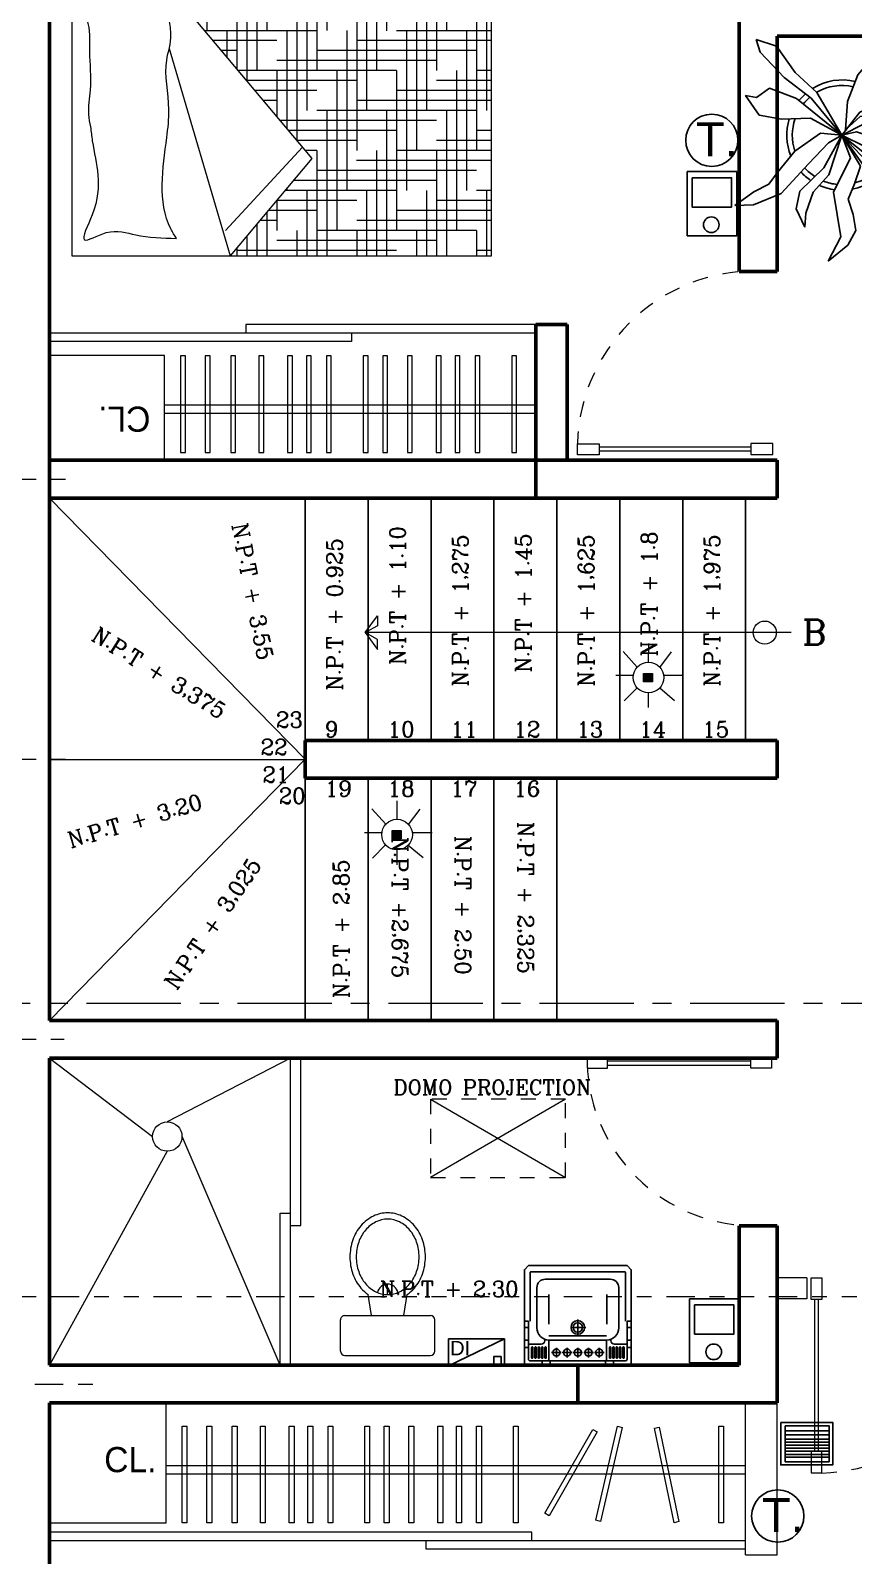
# Model space of a CAD drawing. Extents: x -111 to 1137, y -130 to 54.
# Drawn here: x 659.34 to 664.88, y -18.8 to -8.53 of the extents above; entities that cross this region are included whole.
import ezdxf

# ---------------------------------------------------------------- set-up
doc = ezdxf.new("R2010")
doc.units = 0
for name, pattern in [('CENTER2', [1.125, 0.75, -0.125, 0.125, -0.125]), ('CENTRO', [50.8, 31.75, -6.35, 6.35, -6.35]), ('DASHED2', [0.375, 0.25, -0.125]), ('DIVIDE2', [15.875, 6.35, -3.175, 0, -3.175, 0, -3.175])]:
    doc.linetypes.add(name, pattern=pattern)
doc.layers.get('0').update_dxf_attribs({"lineweight": 0})
for name, color, linetype in [('CENEFA PISO', 1, 'Continuous'), ('DIM', 6, 'Continuous'), ('Escaleras', 17, 'Continuous'), ('MG', 13, 'Continuous'), ('SANITARIOS', 2, 'Continuous'), ('simmbologia domotica', 160, 'Continuous'), ('TEXTO', 164, 'Continuous'), ('verde', 92, 'Continuous')]:
    doc.layers.add(name, color=color, linetype=linetype)
for name, color, linetype, lineweight in [('EJES', 51, 'DIVIDE2', 0), ('instalacion DOMOTICA', 5, 'Continuous', 20), ('MBA', 130, 'Continuous', 9), ('Mobiliario', 1, 'Continuous', 13), ('Muro div', 150, 'Continuous', 18), ('muros', 5, 'Continuous', 60), ('MUROS BAJOS', 42, 'Continuous', 18), ('PUERTAS', 1, 'Continuous', 9), ('VENTANAS', 4, 'Continuous', 9)]:
    doc.layers.add(name, color=color, linetype=linetype, lineweight=lineweight)
doc.styles.add('COMPLEX', font='complex.shx', dxfattribs={"height": 0.25})
doc.styles.add('MANOTEX3', font='MANOTEX3.shx')

# ---------------------------------------------------------------- blocks, each defined once
blk = doc.blocks.new('TAPETE')
at = {"lineweight": 0}
h = blk.add_hatch(dxfattribs=at)
h.set_pattern_fill('LINE', color=87, scale=0.004, angle=120, style=0)
h.set_pattern_definition([(120, (498.307658, 1862.890377), (-0.01099852263, -0.00635), [])])
edge = h.paths.add_edge_path()
edge.add_ellipse((1084.0751, 1386.5796), major_axis=(-0.3396, 0), ratio=0.420515, start_angle=259.58896, end_angle=288.6696, ccw=False)
edge.add_line((1084.1365, 1386.7201), (1084.1611, 1386.7679))
edge.add_spline(control_points=[(1084.1611, 1386.7679), (1084.0919, 1386.775), (1084.0186, 1386.7735), (1083.9464, 1386.7625), (1083.9416, 1386.7617), (1083.9368, 1386.7608)], knot_values=[4.471411, 4.471411, 4.471411, 4.471411, 5.06188, 5.06188, 5.104607, 5.104607, 5.104607, 5.104607], degree=3, periodic=0)
edge.add_line((1083.9368, 1386.7608), (1083.9664, 1386.7149))
h = blk.add_hatch(dxfattribs=at)
h.set_pattern_fill('LINE', color=87, scale=0.004, style=0)
h.set_pattern_definition([(360, (498.307658, 1862.890377), (3e-18, 0.0127), [])])
edge = h.paths.add_edge_path()
edge.add_spline(control_points=[(1084.3421, 1386.4357), (1084.3847, 1386.4545), (1084.4198, 1386.4784), (1084.4615, 1386.5392), (1084.4697, 1386.5758), (1084.452, 1386.6415), (1084.4299, 1386.6678), (1084.4024, 1386.6887)], knot_values=[2.383683, 2.383683, 2.383683, 2.383683, 2.860374, 2.860374, 3.254576, 3.254576, 3.647727, 3.647727, 3.647727, 3.647727], degree=3, periodic=0)
edge.add_line((1084.4024, 1386.6887), (1084.3392, 1386.6694))
edge.add_ellipse((1084.0751, 1386.5796), major_axis=(-0.3396, 0), ratio=0.420515, start_angle=126.48714, end_angle=218.9659, ccw=False)
edge.add_line((1084.2771, 1386.4648), (1084.3421, 1386.4357))
edge = h.paths.add_edge_path()
edge.add_spline(control_points=[(1083.7587, 1386.6964), (1083.7529, 1386.6925), (1083.7475, 1386.6885), (1083.7098, 1386.658), (1083.6855, 1386.6214), (1083.6855, 1386.5796), (1083.6855, 1386.5499), (1083.6982, 1386.5218), (1083.7213, 1386.4943), (1083.7263, 1386.4891), (1083.7315, 1386.4842)], knot_values=[5.727214, 5.727214, 5.727214, 5.727214, 5.804382, 5.804382, 6.283185, 6.283185, 6.283185, 6.623609, 6.623609, 6.707356, 6.707356, 6.707356, 6.707356], degree=3, periodic=0)
edge.add_line((1083.7315, 1386.4842), (1083.79, 1386.502))
edge.add_ellipse((1084.0751, 1386.5796), major_axis=(-0.3396, 0), ratio=0.420515, start_angle=320.03481, end_angle=392.89738, ccw=False)
edge.add_line((1083.8148, 1386.6713), (1083.7587, 1386.6964))
h = blk.add_hatch(dxfattribs=at)
h.set_pattern_fill('LINE', color=87, scale=0.004, angle=135, style=0)
h.set_pattern_definition([(135, (498.307658, 1862.890377), (-0.00898025612, -0.00898025612), [])])
edge = h.paths.add_edge_path()
edge.add_ellipse((1084.0751, 1386.5796), major_axis=(-0.3396, 0), ratio=0.420515, start_angle=288.6696, end_angle=320.03481, ccw=False)
edge.add_line((1083.9664, 1386.7149), (1083.9368, 1386.7608))
edge.add_spline(control_points=[(1083.9368, 1386.7608), (1083.8668, 1386.7488), (1083.8048, 1386.7279), (1083.7587, 1386.6964)], knot_values=[5.104607, 5.104607, 5.104607, 5.104607, 5.727214, 5.727214, 5.727214, 5.727214], degree=3, periodic=0)
edge.add_line((1083.7587, 1386.6964), (1083.8148, 1386.6713))
at = {"lineweight": 25}
h = blk.add_hatch(dxfattribs=at)
h.set_pattern_fill('AR-SAND', color=55, scale=0.001, angle=-180, style=0)
h.set_pattern_definition([(217.5, (1560.375554, 1972.543502), (0.0016000313, -0.0489413237), [0, -0.038608, 0, -0.04318, 0, -0.041275]), (187.5, (1560.375554, 1972.5435), (-0.0449523283, -0.07168251), [0, -0.020828, 0, -0.034798, 0, -0.013335]), (147.5, (1560.406796, 1972.5435), (-0.079099237, -0.0001437185), [0, -0.0127, 0, -0.04572, 0, -0.05969]), (137.5, (1560.406796, 1972.5435), (-0.076355645, -0.0222929323), [0, -0.00635, 0, -0.029972, 0, -0.03429])])
edge = h.paths.add_edge_path()
edge.add_ellipse((1084.0751, 1386.5796), major_axis=(-0.3396, 0), ratio=0.420515, start_angle=22.68935, end_angle=337.31065)
edge.add_line((1083.7618, 1386.6347), (1083.7618, 1386.5245))
at = {"lineweight": 0}
h = blk.add_hatch(dxfattribs=at)
h.set_pattern_fill('LINE', color=87, scale=0.004, angle=45, style=0)
h.set_pattern_definition([(45, (498.307658, 1862.890377), (-0.00898025612, 0.00898025612), [])])
edge = h.paths.add_edge_path()
edge.add_ellipse((1084.0751, 1386.5796), major_axis=(-0.3396, 0), ratio=0.420515, start_angle=218.9659, end_angle=259.58896, ccw=False)
edge.add_line((1084.3392, 1386.6694), (1084.4024, 1386.6887))
edge.add_spline(control_points=[(1084.4024, 1386.6887), (1084.4023, 1386.6887), (1084.4023, 1386.6888), (1084.3746, 1386.7097), (1084.3405, 1386.7261), (1084.2595, 1386.7531), (1084.2113, 1386.7627), (1084.1611, 1386.7679)], knot_values=[3.647727, 3.647727, 3.647727, 3.647727, 3.648778, 3.648778, 4.04298, 4.04298, 4.471411, 4.471411, 4.471411, 4.471411], degree=3, periodic=0)
edge.add_line((1084.1611, 1386.7679), (1084.1365, 1386.7201))
h = blk.add_hatch(dxfattribs=at)
h.set_pattern_fill('LINE', color=87, scale=0.004, angle=225, style=0)
h.set_pattern_definition([(225, (498.307658, 1862.890377), (0.00898025612, -0.00898025612), [])])
edge = h.paths.add_edge_path()
edge.add_spline(control_points=[(1083.7315, 1386.4842), (1083.7476, 1386.4692), (1083.7667, 1386.4565), (1083.8376, 1386.4197), (1083.9005, 1386.4023), (1083.9686, 1386.3935)], knot_values=[0.424171, 0.424171, 0.424171, 0.424171, 0.680848, 0.680848, 1.271069, 1.271069, 1.271069, 1.271069], degree=3, periodic=0)
edge.add_line((1083.9686, 1386.3935), (1083.993, 1386.441))
edge.add_ellipse((1084.0751, 1386.5796), major_axis=(-0.3396, 0), ratio=0.420515, start_angle=32.89738, end_angle=76.00771, ccw=False)
edge.add_line((1083.79, 1386.502), (1083.7315, 1386.4842))
h = blk.add_hatch(dxfattribs=at)
h.set_pattern_fill('LINE', color=87, scale=0.004, angle=255, style=0)
h.set_pattern_definition([(255, (498.307658, 1862.890377), (0.012267258, -0.00328700187), [])])
edge = h.paths.add_edge_path()
edge.add_spline(control_points=[(1083.9686, 1386.3935), (1083.9968, 1386.3899), (1084.0259, 1386.3877), (1084.0954, 1386.3861), (1084.1357, 1386.388), (1084.1745, 1386.3927)], knot_values=[1.271069, 1.271069, 1.271069, 1.271069, 1.515804, 1.515804, 1.849812, 1.849812, 1.849812, 1.849812], degree=3, periodic=0)
edge.add_line((1084.1745, 1386.3927), (1084.1441, 1386.4398))
edge.add_ellipse((1084.0751, 1386.5796), major_axis=(-0.3396, 0), ratio=0.420515, start_angle=76.00771, end_angle=101.70887, ccw=False)
edge.add_line((1083.993, 1386.441), (1083.9686, 1386.3935))
h = blk.add_hatch(dxfattribs=at)
h.set_pattern_fill('LINE', color=87, scale=0.004, angle=-45, style=0)
h.set_pattern_definition([(315, (498.307658, 1862.890377), (0.00898025612, 0.00898025612), [])])
edge = h.paths.add_edge_path()
edge.add_spline(control_points=[(1084.1745, 1386.3927), (1084.2326, 1386.3997), (1084.2874, 1386.4129), (1084.3362, 1386.4332), (1084.3392, 1386.4344), (1084.3421, 1386.4357)], knot_values=[1.849812, 1.849812, 1.849812, 1.849812, 2.35076, 2.35076, 2.383683, 2.383683, 2.383683, 2.383683], degree=3, periodic=0)
edge.add_line((1084.3421, 1386.4357), (1084.2771, 1386.4648))
edge.add_ellipse((1084.0751, 1386.5796), major_axis=(-0.3396, 0), ratio=0.420515, start_angle=101.70887, end_angle=126.48714, ccw=False)
edge.add_line((1084.1441, 1386.4398), (1084.1745, 1386.3927))
at = {"color": 87, "lineweight": 0}
blk.add_ellipse((1084.0751, 1386.5796), major_axis=(-0.3396, 0), ratio=0.420515, dxfattribs=at)
blk = doc.blocks.new('gtgtg')
at = {"lineweight": 0}
h = blk.add_hatch(dxfattribs=at)
h.set_pattern_fill('HOUND', color=87, scale=0.03, angle=180, style=0)
h.set_pattern_definition([(180, (1106.92644, 1212.1738), (-0.1905, -0.047625), [0.762, -0.381]), (270, (1106.92644, 1212.1738), (0.047625, 0.1905), [0.762, -0.381])])
edge = h.paths.add_edge_path()
edge.add_line((-18.4114, -193.6701), (-18.8009, -194.1348))
edge.add_line((-18.8009, -194.1348), (-17.5553, -194.1348))
edge.add_line((-17.5553, -194.1348), (-17.5553, -192.7848))
edge.add_line((-17.5553, -192.7848), (-19.1553, -192.7848))
edge.add_line((-19.1553, -192.7848), (-19.0612, -192.8967))
edge.add_spline(control_points=[(-19.0612, -192.8967), (-19.0597, -192.8967), (-19.041, -192.8969), (-19.0448, -192.8979), (-19.0588, -192.8997)], knot_values=[2.01787, 2.01787, 2.01787, 2.01787, 2.02236, 2.071425, 2.071425, 2.071425, 2.071425], degree=3, periodic=0)
edge.add_line((-19.0588, -192.8997), (-18.4114, -193.6701))
h = blk.add_hatch(dxfattribs=at)
h.set_pattern_fill('HOUND', color=87, scale=0.03, angle=180, style=0)
h.set_pattern_definition([(180, (1106.92644, 1210.298445), (-0.1905, -0.047625), [0.762, -0.381]), (270, (1106.92644, 1210.298445), (0.047625, 0.1905), [0.762, -0.381])])
edge = h.paths.add_edge_path()
edge.add_line((-18.4114, -195.5455), (-18.8009, -196.0101))
edge.add_line((-18.8009, -196.0101), (-17.5553, -196.0101))
edge.add_line((-17.5553, -196.0101), (-17.5553, -194.6601))
edge.add_line((-17.5553, -194.6601), (-19.1553, -194.6601))
edge.add_line((-19.1553, -194.6601), (-19.0612, -194.7721))
edge.add_spline(control_points=[(-19.0612, -194.7721), (-19.0597, -194.7721), (-19.041, -194.7723), (-19.0448, -194.7733), (-19.0588, -194.7751)], knot_values=[2.01787, 2.01787, 2.01787, 2.01787, 2.02236, 2.071425, 2.071425, 2.071425, 2.071425], degree=3, periodic=0)
edge.add_line((-19.0588, -194.7751), (-18.4114, -195.5455))
at = {"lineweight": 5}
for p, q in [((-19.5553, -192.7848), (-19.5553, -194.1348)), ((-17.5553, -192.7848), (-19.5553, -192.7848)), ((-19.1553, -192.7848), (-18.4114, -193.6701)), ((-19.1553, -192.7848), (-19.1333, -192.9091)), ((-17.5553, -194.1348), (-17.5553, -192.7848)), ((-19.0913, -193.1463), (-18.8009, -194.1348)), ((-18.4563, -193.6167), (-18.8223, -194.0141)), ((-18.4114, -193.6701), (-18.8009, -194.1348)), ((-19.5553, -194.1348), (-17.5553, -194.1348)), ((-19.5553, -194.2101), (-19.1553, -194.2101)), ((-19.5553, -194.2101), (-19.5553, -194.6101)), ((-19.1553, -194.6101), (-19.1553, -194.2101)), ((-19.5553, -194.6101), (-19.1553, -194.6101)), ((-19.5553, -194.6601), (-19.5553, -196.0101)), ((-17.5553, -194.6601), (-19.5553, -194.6601)), ((-19.1553, -194.6601), (-18.4114, -195.5455)), ((-19.1553, -194.6601), (-19.1333, -194.7844)), ((-17.5553, -196.0101), (-17.5553, -194.6601)), ((-19.0913, -195.0216), (-18.8009, -196.0101)), ((-18.4563, -195.492), (-18.8223, -195.8895)), ((-18.4114, -195.5455), (-18.8009, -196.0101)), ((-19.5553, -196.0101), (-17.5553, -196.0101))]:
    blk.add_line(p, q, dxfattribs=at)
for radius in [0.0984, 0.0234]:
    blk.add_circle((-19.362, -194.3989), radius, dxfattribs=at)
for points in [[(-19.0567, -194.052), (-19.2512, -194.0349), (-19.3915, -194.0242), (-19.4955, -194.0581), (-19.4589, -193.9394), (-19.4581, -193.5859), (-19.4672, -193.5197), (-19.4762, -193.461), (-19.4683, -193.3441), (-19.4713, -193.1602), (-19.4789, -193.0265), (-19.4955, -192.8967), (-19.4029, -192.9262), (-19.2675, -192.9475), (-19.2052, -192.9232), (-19.0567, -192.8967), (-19.0612, -192.8967), (-19.0835, -193.0751), (-19.1033, -193.2013), (-19.0933, -193.4373), (-19.1028, -193.5707), (-19.0832, -194.0064), (-19.0567, -194.052)], [(-19.0567, -195.9274), (-19.2512, -195.9102), (-19.3915, -195.8996), (-19.4955, -195.9335), (-19.4589, -195.8148), (-19.4581, -195.4613), (-19.4672, -195.3951), (-19.4762, -195.3364), (-19.4683, -195.2195), (-19.4713, -195.0356), (-19.4789, -194.9019), (-19.4955, -194.7721), (-19.4029, -194.8016), (-19.2675, -194.8228), (-19.2052, -194.7985), (-19.0567, -194.7721), (-19.0612, -194.7721), (-19.0835, -194.9505), (-19.1033, -195.0766), (-19.0933, -195.3126), (-19.1028, -195.4461), (-19.0832, -195.8817), (-19.0567, -195.9274)]]:
    blk.add_spline(points, degree=3, dxfattribs=at)
at = {"rotation": 180}
blk.add_blockref('TAPETE', (1065.6297, 1192.2017), dxfattribs=at)
blk = doc.blocks.new('PÚERTT')
at = {"layer": 'PUERTAS', "ltscale": 0.5}
for p, q in [((563.0556, 32.1406, -160.1331), (563.0556, 32.8647, -160.1331)), ((563.0763, 32.8647, -160.1331), (563.0763, 32.1406, -160.1331))]:
    blk.add_line(p, q, dxfattribs=at)
at = {"layer": 'PUERTAS', "color": 41, "ltscale": 0.5, "elevation": -160.1331}
for points in [[(563.0387, 32.9681), (563.0904, 32.9681), (563.0904, 32.8647), (563.0387, 32.8647)], [(563.0401, 32.0371), (563.0918, 32.0371), (563.0918, 32.1406), (563.0401, 32.1406)]]:
    blk.add_lwpolyline(points, close=True, dxfattribs=at)
at = {"layer": 'PUERTAS', "color": 132, "linetype": 'DASHED2', "ltscale": 0.3}
blk.add_arc((563.0687, 32.1229), 0.8455, 355.54005, 88.41933, dxfattribs=at)
blk = doc.blocks.new('planta$0$ARBOLS')
for p, q in [((0.0177, 0.5089), (-0.0232, 0.4464)), ((0.0177, 0.4151), (0.0177, 0.5089)), ((-0.0232, 0.4464), (-0.0495, 0.3306)), ((0.0089, 0.3493), (0.0177, 0.4151)), ((-0.3766, 0.3337), (-0.3708, 0.2336)), ((-0.3269, 0.2367), (-0.3766, 0.3337)), ((-0.2131, 0.3306), (-0.1693, 0.2962)), ((-0.1342, 0.3181), (-0.2131, 0.3306)), ((-0.0845, 0.2649), (-0.1342, 0.3181)), ((-0.0495, 0.3306), (-0.0174, 0.1741)), ((0.0265, 0.2962), (0.0089, 0.3493)), ((-0.1693, 0.2962), (-0.1196, 0.2242)), ((-0.0641, 0.1334), (-0.0845, 0.2649)), ((0.0556, 0.1898), (0.0265, 0.2962)), ((-0.3708, 0.2336), (-0.3416, 0.1741)), ((-0.1663, 0.1584), (-0.3269, 0.2367)), ((-0.1196, 0.2242), (-0.0992, 0.1334)), ((0.0556, 0.0646), (0.0556, 0.1898)), ((0.1905, 0.1587), (0.254, 0.2222)), ((0.254, 0.2222), (0.3492, 0.2222)), ((0.3492, 0.2222), (0.3175, 0.1905)), ((0.3175, 0.1905), (0.3175, 0.127)), ((-0.3416, 0.1741), (-0.2832, 0.1459)), ((-0.2832, 0.1459), (-0.2218, 0.1272)), ((-0.2218, 0.1272), (-0.1868, 0.0708)), ((-0.0933, 0.0239), (-0.1663, 0.1584)), ((-0.0992, 0.1334), (0, 0)), ((0, 0), (-0.0641, 0.1334)), ((-0.0174, 0.1741), (0.006, 0.0615)), ((0.127, 0.0635), (0.1905, 0.1587)), ((0.3175, 0.127), (0.2222, 0.0635)), ((-0.1868, 0.0708), (-0.1429, 0.0114)), ((0, 0), (0.0556, 0.0646)), ((0.2222, 0.0635), (0, 0)), ((0, 0), (0.127, 0.0635)), ((0.006, 0.0615), (0, 0)), ((0.3185, 0.0552), (0.4558, 0.074)), ((0.4558, 0.074), (0.5054, 0.0583)), ((-0.3912, -0.0011), (-0.3036, 0.0083)), ((-0.3036, 0.0083), (-0.1838, -0.0011)), ((0, 0), (-0.2222, -0.0635)), ((-0.1838, -0.0011), (0, 0)), ((0, 0), (-0.1809, -0.0261)), ((-0.1429, 0.0114), (0, 0)), ((0, 0), (-0.0933, 0.0239)), ((-0.0904, -0.048), (0, 0)), ((0, 0), (-0.0232, -0.0543)), ((-0.0144, -0.0981), (0, 0)), ((0, 0), (0.19, 0.0145)), ((0.1958, -0.0167), (0, 0)), ((0, 0), (0.0323, -0.1107)), ((0.19, 0.0145), (0.3185, 0.0552)), ((0.3097, 0.0083), (0.1958, -0.0167)), ((0.4382, 0.0083), (0.3097, 0.0083)), ((0.5054, 0.0583), (0.4382, 0.0083)), ((-0.3211, -0.0386), (-0.3912, -0.0011)), ((-0.1809, -0.0261), (-0.3211, -0.0386)), ((-0.1984, -0.1451), (-0.0904, -0.048)), ((-0.0232, -0.0543), (-0.0699, -0.0888)), ((0.0089, -0.0231), (0.0952, -0.0952)), ((0.0177, -0.1013), (0.0089, -0.0231)), ((-0.3175, -0.0952), (-0.3492, -0.127)), ((-0.2222, -0.0635), (-0.3175, -0.0952)), ((-0.0699, -0.0888), (-0.1751, -0.1513)), ((-0.0466, -0.1388), (-0.0144, -0.0981)), ((-0.029, -0.1701), (0.0177, -0.1013)), ((0.0323, -0.1107), (0.0177, -0.1826)), ((0.0952, -0.0952), (0.1587, -0.1905)), ((-0.3492, -0.127), (-0.4127, -0.1905)), ((-0.2481, -0.1857), (-0.1984, -0.1451)), ((-0.1751, -0.1513), (-0.2014, -0.2108)), ((-0.1605, -0.1983), (-0.0787, -0.1764)), ((-0.0875, -0.2108), (-0.029, -0.1701)), ((-0.0787, -0.1764), (-0.0466, -0.1388)), ((0.0635, -0.1905), (0.0317, -0.127)), ((-0.4127, -0.1905), (-0.4438, -0.2703)), ((-0.4175, -0.2609), (-0.3562, -0.2295)), ((-0.3562, -0.2295), (-0.2481, -0.1857)), ((-0.2014, -0.2108), (-0.1605, -0.1983)), ((-0.1751, -0.2671), (-0.0875, -0.2108)), ((0.0177, -0.1826), (-0.0641, -0.2671)), ((0.0952, -0.2857), (0.0635, -0.1905)), ((0.1587, -0.1905), (0.1905, -0.3175)), ((-0.4438, -0.2703), (-0.4175, -0.2609)), ((-0.216, -0.3391), (-0.1751, -0.2671)), ((-0.0641, -0.2671), (-0.1605, -0.3391)), ((0.127, -0.381), (0.0952, -0.2857)), ((-0.2189, -0.4329), (-0.216, -0.3391)), ((-0.1605, -0.3391), (-0.2014, -0.3891)), ((0.1905, -0.3175), (0.1905, -0.4445)), ((-0.2014, -0.3891), (-0.2189, -0.4329)), ((0.1905, -0.4445), (0.127, -0.381))]:
    blk.add_line(p, q)
blk = doc.blocks.new('plant')
at = {"layer": 'MG', "linetype": 'Continuous'}
for radius, start, end in [(0.35, 119.32588, 165.61355), (0.35, 74.32882, 97.13444), (0.315, 79.84367, 96.97103), (0.315, 120.10103, 163.84443), (0.315, 53.33491, 62.20704), (0.35, 46.99278, 57.75952), (0.315, 23.43295, 31.32717), (0.35, 24.15509, 30.12411), (0.35, 174.79435, 184.64488), (0.315, 173.49741, 184.64488), (0.315, 356.69675, 4.64488), (0.35, 356.40634, 4.64488), (0.315, 328.47487, 348.73433), (0.35, 324.22369, 348.28097), (0.35, 206.2229, 245.69862), (0.315, 204.0427, 242.28983), (0.315, 291.41914, 308.20716), (0.315, 265.05863, 280.10658), (0.35, 265.58343, 278.83255), (0.35, 289.34488, 306.02084)]:
    blk.add_arc((592.304, -85.82), radius, start, end, dxfattribs=at)
at = {"layer": 'verde', "xscale": 1.600000000000018, "yscale": 1.600000000000018, "zscale": 1.600000000000018, "rotation": 168.6994883520946}
blk.add_blockref('planta$0$ARBOLS', (592.304, -85.82), dxfattribs=at)
blk = doc.blocks.new('Ñ')
at = {"layer": 'MBA', "color": 4}
for p, q in [((-0.1981, 0.2239), (-0.0481, 0.2239)), ((-0.2181, 0.2039), (-0.2181, -0.2061)), ((-0.0281, 0.2039), (-0.0281, -0.2061)), ((-0.0281, 0.0766), (0.0719, 0.0913)), ((0.0719, -0.0011), (0.1219, -0.0011)), ((-0.0281, -0.0789), (0.0719, -0.0935)), ((-0.1981, -0.2261), (-0.0481, -0.2261))]:
    blk.add_line(p, q, dxfattribs=at)
for centre, radius, start, end in [((-0.1981, 0.2039), 0.02, 90.00033, 180.00033), ((-0.0481, 0.2039), 0.02, 0.00033, 90.00033), ((0.2407, -0.034), 0.211, 109.54724, 130.60163), ((0.2519, -0.0655), 0.2444, 90.00033, 109.54724), ((0.2519, -0.0666), 0.2154, 90.00033, 109.04388), ((0.2519, -0.0655), 0.2444, 70.45343, 90.00033), ((0.2519, -0.0666), 0.2154, 70.95679, 90.00033), ((0.2631, -0.034), 0.211, 49.39904, 70.45343), ((0.2235, -0.014), 0.1846, 130.60163, 145.23667), ((0.2239, -0.0142), 0.155, 129.8059, 153.57037), ((0.2409, -0.0345), 0.1816, 109.04388, 129.8059), ((0.263, -0.0345), 0.1816, 50.19476, 70.95679), ((0.28, -0.0142), 0.155, 26.4303, 50.19476), ((0.2803, -0.014), 0.1846, 25.79245, 49.39904), ((0.1977, -0.0011), 0.1258, 153.57037, 180.00033), ((0.0719, -0.0011), 0.05, 281.46671, 78.53385), ((0.3062, -0.0011), 0.1258, 0.00033, 26.4303), ((0.3069, -0.0011), 0.155, 0.00033, 25.79245), ((0.1977, -0.0011), 0.1258, 180.00033, 206.4303), ((0.2239, 0.0119), 0.155, 206.4303, 230.19476), ((0.28, 0.0119), 0.155, 309.8059, 333.57037), ((0.2803, 0.0117), 0.1846, 310.60163, 334.20822), ((0.3062, -0.0011), 0.1258, 333.57037, 0.00033), ((0.3069, -0.0011), 0.155, 334.20822, 0.00033), ((0.2235, 0.0117), 0.1846, 214.764, 229.39904), ((0.2407, 0.0318), 0.211, 229.39904, 250.45343), ((0.2409, 0.0323), 0.1816, 230.19476, 250.95679), ((0.2519, 0.0643), 0.2154, 250.95679, 270.00033), ((0.2519, 0.0643), 0.2154, 270.00033, 289.04388), ((0.263, 0.0323), 0.1816, 289.04388, 309.8059), ((0.2631, 0.0318), 0.211, 289.54724, 310.60163), ((-0.1981, -0.2061), 0.02, 180.00033, 270.00033), ((-0.0481, -0.2061), 0.02, 270.00033, 0.00033), ((0.2519, 0.0633), 0.2444, 250.45343, 270.00033), ((0.2519, 0.0633), 0.2444, 270.00033, 289.54724)]:
    blk.add_arc(centre, radius, start, end, dxfattribs=at)
blk = doc.blocks.new('puerb')
at = {"layer": 'PUERTAS', "ltscale": 0.5}
for p, q in [((562.656, 27.7508), (562.656, 27.1071)), ((562.6744, 27.1071), (562.6744, 27.7508))]:
    blk.add_line(p, q, dxfattribs=at)
at = {"layer": 'PUERTAS', "color": 41, "ltscale": 0.5}
for points in [[(562.6882, 27.8427), (562.6422, 27.8427), (562.6422, 27.7508), (562.6882, 27.7508)], [(562.6882, 27.0152), (562.6422, 27.0152), (562.6422, 27.1071), (562.6882, 27.1071)]]:
    blk.add_lwpolyline(points, close=True, dxfattribs=at)
at = {"layer": 'PUERTAS', "color": 132, "linetype": 'DASHED2', "ltscale": 0.3}
blk.add_arc((562.6868, 27.0914, 142.3502), 0.7516, 91.58067, 184.45995, dxfattribs=at)
blk = doc.blocks.new('lava')
at = {"layer": 'DIM', "color": 5}
for p, q in [((563.3366, 28.5246), (563.3366, 28.5446)), ((563.3691, 28.4246), (563.3691, 28.5246)), ((563.3741, 28.5246), (563.3741, 28.5446)), ((563.6391, 28.5246), (563.6391, 28.5446)), ((563.6441, 28.4246), (563.6441, 28.5246)), ((563.6766, 28.5246), (563.6766, 28.5446)), ((563.6441, 28.4046), (563.3691, 28.4046)), ((563.5066, 28.4021), (563.5066, 28.3271)), ((563.3682, 28.3487), (563.3682, 28.2068)), ((563.6449, 28.3487), (563.6449, 28.2068))]:
    blk.add_line(p, q, dxfattribs=at)
for points in [[(563.2918, 28.5086, 0.414597), (563.2888, 28.5116, 0.41383), (563.2858, 28.5086), (563.2858, 28.4606, 0.390655), (563.2886, 28.4576, 0.438172), (563.2918, 28.4606)], [(563.3078, 28.5086, 0.414597), (563.3048, 28.5116, 0.41383), (563.3018, 28.5086), (563.3018, 28.4606, 0.390655), (563.3046, 28.4576, 0.438172), (563.3078, 28.4606)], [(563.3238, 28.5086, 0.414597), (563.3208, 28.5116, 0.41383), (563.3178, 28.5086), (563.3178, 28.4606, 0.390655), (563.3206, 28.4576, 0.438172), (563.3238, 28.4606)], [(563.3398, 28.5086, 0.414597), (563.3368, 28.5116, 0.41383), (563.3338, 28.5086), (563.3338, 28.4606, 0.390655), (563.3366, 28.4576, 0.438172), (563.3398, 28.4606)], [(563.3558, 28.5086, 0.414597), (563.3528, 28.5116, 0.41383), (563.3498, 28.5086), (563.3498, 28.4606, 0.390655), (563.3526, 28.4576, 0.438172), (563.3558, 28.4606)], [(563.6573, 28.5086, -0.414597), (563.6603, 28.5116, -0.41383), (563.6633, 28.5086), (563.6633, 28.4606, -0.390655), (563.6606, 28.4576, -0.438172), (563.6573, 28.4606)], [(563.6733, 28.5086, -0.414597), (563.6763, 28.5116, -0.41383), (563.6793, 28.5086), (563.6793, 28.4606, -0.390655), (563.6766, 28.4576, -0.438172), (563.6733, 28.4606)], [(563.6893, 28.5086, -0.414597), (563.6923, 28.5116, -0.41383), (563.6953, 28.5086), (563.6953, 28.4606, -0.390655), (563.6926, 28.4576, -0.438172), (563.6893, 28.4606)], [(563.7053, 28.5086, -0.414597), (563.7083, 28.5116, -0.41383), (563.7113, 28.5086), (563.7113, 28.4606, -0.390655), (563.7086, 28.4576, -0.438172), (563.7053, 28.4606)], [(563.7213, 28.5086, -0.414597), (563.7243, 28.5116, -0.41383), (563.7273, 28.5086), (563.7273, 28.4606, -0.390655), (563.7246, 28.4576, -0.438172), (563.7213, 28.4606)], [(563.3116, 28.1746, 0.414214), (563.3516, 28.1346), (563.6616, 28.1346, 0.414214), (563.7016, 28.1746), (563.7016, 28.3671, 0.414214), (563.6441, 28.4246), (563.3691, 28.4246, 0.414214), (563.3116, 28.3671)]]:
    blk.add_lwpolyline(points, format="xyb", close=True, dxfattribs=at)
for points in [[(563.2758, 28.4446), (563.3316, 28.4446, -0.414214), (563.3491, 28.4271), (563.3491, 28.421)], [(563.6641, 28.421), (563.6641, 28.4271, -0.414214), (563.6816, 28.4446), (563.7376, 28.4446)]]:
    blk.add_lwpolyline(points, format="xyb", dxfattribs=at)
for points in [[(563.2716, 28.3346), (563.2516, 28.3346)], [(563.7336, 28.3346), (563.7336, 28.1012), (563.732, 28.0996), (563.2812, 28.0996), (563.2796, 28.1012), (563.2796, 28.3346)], [(563.7616, 28.3346), (563.7416, 28.3346)]]:
    blk.add_lwpolyline(points, dxfattribs=at)
for centre, radius in [((563.4046, 28.4846), 0.017), ((563.4556, 28.4846), 0.017), ((563.5066, 28.4846), 0.017), ((563.5576, 28.4846), 0.017), ((563.6086, 28.4846), 0.017), ((563.5066, 28.3646), 0.0325), ((563.5066, 28.3646), 0.0225)]:
    blk.add_circle(centre, radius, dxfattribs=at)
at = {"layer": 'SANITARIOS', "color": 5}
for p, q in [((563.2516, 28.4596), (563.2716, 28.4596)), ((563.7616, 28.4596), (563.7416, 28.4596)), ((563.2516, 28.4246), (563.2716, 28.4246)), ((563.2516, 28.3646), (563.2716, 28.3646)), ((563.7616, 28.4246), (563.7416, 28.4246)), ((563.7616, 28.3646), (563.7416, 28.3646))]:
    blk.add_line(p, q, dxfattribs=at)
at = {"layer": 'SANITARIOS', "color": 5, "linetype": 'CENTER2', "ltscale": 0.04}
for p, q in [((563.3816, 28.4846), (563.4276, 28.4846)), ((563.4046, 28.5076), (563.4046, 28.4616)), ((563.4326, 28.4846), (563.4786, 28.4846)), ((563.4556, 28.5076), (563.4556, 28.4616)), ((563.4836, 28.4846), (563.5296, 28.4846)), ((563.5066, 28.5076), (563.5066, 28.4616)), ((563.5346, 28.4846), (563.5806, 28.4846)), ((563.5576, 28.5076), (563.5576, 28.4616)), ((563.5856, 28.4846), (563.6316, 28.4846)), ((563.6086, 28.5076), (563.6086, 28.4616)), ((563.4691, 28.3646), (563.5441, 28.3646))]:
    blk.add_line(p, q, dxfattribs=at)
at = {"layer": 'SANITARIOS', "color": 5}
blk.add_lwpolyline([(563.2616, 28.5446, 0.414214), (563.2516, 28.5346), (563.2516, 28.0896), (563.2716, 28.0696), (563.7416, 28.0696), (563.7616, 28.0896), (563.7616, 28.5346, 0.414214), (563.7516, 28.5446)], format="xyb", close=True, dxfattribs=at)
blk.add_lwpolyline([(563.2716, 28.3346), (563.2716, 28.4246), (563.2716, 28.5166, -0.414214), (563.2796, 28.5246), (563.7336, 28.5246, -0.414214), (563.7416, 28.5166), (563.7416, 28.4246), (563.7416, 28.3346)], format="xyb", dxfattribs=at)
blk = doc.blocks.new('xasw')
at = {"layer": 'simmbologia domotica', "ltscale": 0.25}
blk.add_circle((540.5037, 6.3434), 0.1246, dxfattribs=at)
at = {"layer": 'simmbologia domotica', "ltscale": 0.25, "insert": (540.4275, 6.4288), "char_height": 0.161387, "width": 0.109927, "attachment_point": 1}
blk.add_mtext('{\\f@Arial Unicode MS|b0|i0|c0|p34;T.}', dxfattribs=at)
blk = doc.blocks.new('hert')
at = {"layer": 'simmbologia domotica', "ltscale": 0.25}
for points in [[(540.34, 9.6052), (540.5755, 9.6052), (540.5755, 9.2995), (540.34, 9.2995)], [(540.3633, 9.5756), (540.5512, 9.5756), (540.5512, 9.4361), (540.3633, 9.4361)]]:
    blk.add_lwpolyline(points, close=True, dxfattribs=at)
blk.add_circle((540.4546, 9.3518), 0.0373, dxfattribs=at)
blk = doc.blocks.new('xaasw')
at = {"layer": 'simmbologia domotica', "ltscale": 0.25}
blk.add_line((540.6645, 6.0912), (540.3981, 5.962), dxfattribs=at)
for points in [[(540.3981, 6.0912), (540.6645, 6.0912), (540.6645, 5.962), (540.3981, 5.962)], [(540.6482, 5.9687), (540.6138, 5.9687), (540.6138, 6.0069), (540.6482, 6.0069)]]:
    blk.add_lwpolyline(points, close=True, dxfattribs=at)
at = {"layer": 'simmbologia domotica', "ltscale": 0.25, "insert": (540.4057, 6.0812), "char_height": 0.068369, "width": 0.028994, "attachment_point": 1}
blk.add_mtext('{\\f@Arial Unicode MS|b0|i0|c0|p34;DI}', dxfattribs=at)
blk = doc.blocks.new('frer')
at = {"layer": 'simmbologia domotica', "ltscale": 0.25}
for p, q in [((552.2507, 27.5972), (552.4828, 27.5972)), ((552.2507, 27.5748), (552.4828, 27.5748)), ((552.2507, 27.5535), (552.4828, 27.5535)), ((552.2507, 27.5367), (552.4828, 27.5367)), ((552.2507, 27.5217), (552.4828, 27.5217)), ((552.2507, 27.5058), (552.4828, 27.5058)), ((552.2507, 27.4886), (552.4828, 27.4886)), ((552.2507, 27.4724), (552.4828, 27.4724)), ((552.2507, 27.4578), (552.4828, 27.4578))]:
    blk.add_line(p, q, dxfattribs=at)
for points in [[(552.2277, 27.6408), (552.5026, 27.6408), (552.5026, 27.4165), (552.2277, 27.4165)], [(552.2507, 27.6231), (552.4828, 27.6231), (552.4828, 27.4338), (552.2507, 27.4338)]]:
    blk.add_lwpolyline(points, close=True, dxfattribs=at)
blk = doc.blocks.new('bafarra')
at = {"layer": 'instalacion DOMOTICA', "ltscale": 0.25}
h = blk.add_hatch(color=256, dxfattribs=at)
h.dxf.hatch_style = 1
h.paths.add_polyline_path([(534.5899, 4.5386), (534.6331, 4.5386), (534.6331, 4.5787), (534.5899, 4.5787)])
for p, q in [((534.5595, 4.6083), (534.493, 4.6828)), ((534.614, 4.6321), (534.6142, 4.721)), ((534.6682, 4.6074), (534.7231, 4.681)), ((534.5409, 4.5681), (534.4579, 4.5681)), ((534.5588, 4.5104), (534.4968, 4.4474)), ((534.667, 4.5092), (534.7375, 4.4497)), ((534.7804, 4.5681), (534.686, 4.5681)), ((534.6134, 4.4153), (534.6136, 4.4859))]:
    blk.add_line(p, q, dxfattribs=at)
blk.add_lwpolyline([(534.5899, 4.5787), (534.6331, 4.5787), (534.6331, 4.5386), (534.5899, 4.5386)], close=True, dxfattribs=at)
blk.add_circle((534.6134, 4.559), 0.0731, dxfattribs=at)

msp = doc.modelspace()

# ---------------------------------------------------------------- linework, layer by layer
at = {"color": 8, "linetype": 'CENTRO', "ltscale": 0.02}
msp.add_line((657.686, -15.08), (671.751, -15.08), dxfattribs=at)
at = {"color": 8, "linetype": 'DASHED2', "ltscale": 0.2}
for p, q in [((662.942, -15.728), (662.034, -15.728)), ((662.034, -15.728), (662.034, -16.255)), ((662.942, -16.255), (662.942, -15.728)), ((662.034, -16.255), (662.942, -16.255))]:
    msp.add_line(p, q, dxfattribs=at)
at = {"color": 8}
for p, q in [((662.034, -15.728), (662.942, -16.255)), ((662.942, -15.728), (662.034, -16.255))]:
    msp.add_line(p, q, dxfattribs=at)
at = {"layer": 'EJES', "color": 8, "ltscale": 0.03}
for p, q in [((655.335, -11.554), (659.576, -11.554)), ((655.335, -13.439), (659.576, -13.439)), ((655.335, -15.324), (659.566, -15.324)), ((655.335, -17.057), (666.039, -17.057)), ((654.536, -17.646), (659.821, -17.646))]:
    msp.add_line(p, q, dxfattribs=at)
at = {"layer": 'Escaleras', "color": 8}
for p, q in [((659.467, -11.681), (661.19, -13.439)), ((661.19, -13.333), (661.19, -11.681)), ((661.613, -13.312), (661.613, -11.681)), ((662.037, -13.312), (662.037, -11.681)), ((662.46, -13.312), (662.46, -11.681)), ((662.884, -13.312), (662.884, -11.681)), ((663.307, -13.312), (663.307, -11.681)), ((663.731, -13.312), (663.731, -11.681)), ((664.154, -13.312), (664.154, -11.681)), ((659.467, -15.197), (661.19, -13.439)), ((659.467, -13.442), (661.186, -13.44)), ((661.19, -15.197), (661.19, -13.566)), ((661.613, -15.197), (661.613, -13.566)), ((662.037, -15.197), (662.037, -13.566)), ((662.46, -15.197), (662.46, -13.566)), ((662.884, -15.197), (662.884, -13.566))]:
    msp.add_line(p, q, dxfattribs=at)
at = {"layer": 'Mobiliario', "color": 8}
for p, q in [((662.743, -10.569), (659.467, -10.569)), ((660.789, -10.512), (660.789, -10.569)), ((662.743, -10.512), (660.789, -10.512)), ((661.5, -10.572), (661.5, -10.625)), ((661.5, -10.625), (659.467, -10.625)), ((660.242, -10.72), (659.467, -10.72)), ((660.242, -11.426), (660.242, -10.72)), ((660.242, -11.052), (662.744, -11.052)), ((660.242, -11.108), (662.744, -11.108)), ((661.091, -17.519), (661.091, -15.451)), ((661.161, -16.578), (661.161, -15.451)), ((661.02, -17.519), (661.02, -16.494)), ((661.02, -16.494), (661.091, -16.494)), ((661.091, -16.578), (661.161, -16.578)), ((660.252, -17.773), (660.252, -18.583)), ((660.252, -18.195), (664.154, -18.195)), ((660.252, -18.251), (664.154, -18.251)), ((660.252, -18.583), (659.467, -18.583)), ((662.714, -18.644), (659.467, -18.644)), ((662.714, -18.697), (662.714, -18.644)), ((664.154, -18.701), (659.467, -18.701)), ((662.003, -18.757), (662.003, -18.701)), ((664.154, -18.757), (662.003, -18.757))]:
    msp.add_line(p, q, dxfattribs=at)
for points in [[(660.35, -11.373), (660.383, -11.373), (660.383, -10.723), (660.35, -10.723)], [(660.517, -11.373), (660.549, -11.373), (660.549, -10.723), (660.517, -10.723)], [(660.688, -11.373), (660.721, -11.373), (660.721, -10.723), (660.688, -10.723)], [(660.877, -11.373), (660.91, -11.373), (660.91, -10.723), (660.877, -10.723)], [(661.071, -11.373), (661.104, -11.373), (661.104, -10.723), (661.071, -10.723)], [(661.197, -11.373), (661.23, -11.373), (661.23, -10.723), (661.197, -10.723)], [(661.332, -11.373), (661.365, -11.373), (661.365, -10.723), (661.332, -10.723)], [(661.58, -11.373), (661.613, -11.373), (661.613, -10.723), (661.58, -10.723)], [(661.711, -11.373), (661.744, -11.373), (661.744, -10.723), (661.711, -10.723)], [(661.878, -11.373), (661.91, -11.373), (661.91, -10.723), (661.878, -10.723)], [(662.071, -11.373), (662.104, -11.373), (662.104, -10.723), (662.071, -10.723)], [(662.198, -11.373), (662.23, -11.373), (662.23, -10.723), (662.198, -10.723)], [(662.333, -11.373), (662.366, -11.373), (662.366, -10.723), (662.333, -10.723)], [(662.581, -11.373), (662.613, -11.373), (662.613, -10.723), (662.581, -10.723)], [(660.36, -17.93), (660.393, -17.93), (660.393, -18.58), (660.36, -18.58)], [(660.527, -17.93), (660.56, -17.93), (660.56, -18.58), (660.527, -18.58)], [(660.698, -17.93), (660.731, -17.93), (660.731, -18.58), (660.698, -18.58)], [(660.888, -17.93), (660.92, -17.93), (660.92, -18.58), (660.888, -18.58)], [(661.081, -17.93), (661.114, -17.93), (661.114, -18.58), (661.081, -18.58)], [(661.207, -17.93), (661.24, -17.93), (661.24, -18.58), (661.207, -18.58)], [(661.343, -17.93), (661.376, -17.93), (661.376, -18.58), (661.343, -18.58)], [(661.591, -17.93), (661.623, -17.93), (661.623, -18.58), (661.591, -18.58)], [(661.721, -17.93), (661.754, -17.93), (661.754, -18.58), (661.721, -18.58)], [(661.888, -17.93), (661.921, -17.93), (661.921, -18.58), (661.888, -18.58)], [(662.082, -17.93), (662.115, -17.93), (662.115, -18.58), (662.082, -18.58)], [(662.208, -17.93), (662.241, -17.93), (662.241, -18.58), (662.208, -18.58)], [(662.343, -17.93), (662.376, -17.93), (662.376, -18.58), (662.343, -18.58)], [(662.591, -17.93), (662.624, -17.93), (662.624, -18.58), (662.591, -18.58)], [(663.125, -17.952), (663.154, -17.968), (662.831, -18.532), (662.803, -18.516)], [(663.292, -17.93), (663.324, -17.938), (663.178, -18.571), (663.146, -18.563)], [(663.541, -17.943), (663.573, -17.937), (663.705, -18.572), (663.673, -18.579)], [(663.973, -17.93), (664.006, -17.93), (664.006, -18.58), (663.973, -18.58)]]:
    msp.add_lwpolyline(points, close=True, dxfattribs=at)
at = {"layer": 'Muro div', "color": 8}
for p, q in [((664.567, -16.93), (664.366, -16.93)), ((664.567, -16.93), (664.567, -17.071)), ((664.567, -17.071), (664.366, -17.071)), ((664.154, -18.795), (664.154, -17.773)), ((664.366, -18.795), (664.366, -17.773)), ((664.154, -18.795), (664.366, -18.795))]:
    msp.add_line(p, q, dxfattribs=at)
at = {"layer": 'muros', "color": 8}
for p, q in [((659.467, -5.425), (659.467, -11.681)), ((664.112, -10.155), (664.112, -8.316)), ((664.366, -8.571), (670.112, -8.571)), ((664.366, -10.155), (664.366, -8.571)), ((664.112, -10.155), (664.366, -10.155)), ((662.743, -11.681), (662.743, -10.512)), ((662.743, -10.512), (662.954, -10.512)), ((662.954, -11.426), (662.954, -10.512)), ((664.366, -11.426), (659.467, -11.426)), ((664.366, -11.426), (662.954, -11.426)), ((664.366, -11.681), (664.366, -11.426)), ((664.366, -11.681), (664.366, -11.426)), ((660.83, -11.68), (659.467, -11.68)), ((659.467, -11.681), (659.467, -15.197)), ((659.467, -11.681), (659.467, -15.197)), ((664.366, -11.681), (659.467, -11.681)), ((664.366, -13.312), (661.19, -13.312)), ((661.19, -13.312), (661.19, -13.566)), ((664.366, -13.312), (664.366, -13.566)), ((664.366, -13.566), (661.19, -13.566)), ((664.366, -15.197), (659.467, -15.197)), ((664.366, -15.451), (664.366, -15.197)), ((659.467, -15.451), (659.467, -17.519)), ((659.467, -15.451), (659.467, -17.519)), ((664.366, -15.451), (659.467, -15.451)), ((664.112, -17.519), (664.112, -16.581)), ((664.112, -16.581), (664.366, -16.581)), ((664.366, -17.773), (664.366, -16.581)), ((664.112, -17.519), (659.467, -17.519)), ((663.025, -17.773), (663.025, -17.519)), ((659.467, -17.773), (659.467, -23.297)), ((664.112, -17.773), (659.467, -17.773)), ((664.112, -17.773), (664.366, -17.773))]:
    msp.add_line(p, q, dxfattribs=at)
at = {"layer": 'MUROS BAJOS', "color": 8}
for p, q in [((661.592, -12.586), (661.675, -12.473)), ((661.675, -12.473), (661.675, -12.541)), ((661.675, -12.541), (661.592, -12.586)), ((664.462, -12.586), (661.592, -12.586)), ((661.592, -12.586), (661.675, -12.7)), ((661.675, -12.632), (661.592, -12.586)), ((661.675, -12.7), (661.675, -12.632))]:
    msp.add_line(p, q, dxfattribs=at)
msp.add_circle((664.283, -12.586), 0.0776, dxfattribs=at)
at = {"layer": 'PUERTAS', "color": 8, "ltscale": 0.5}
for p, q in [((664.617, -17.076), (664.617, -18.098)), ((664.646, -18.098), (664.646, -17.076))]:
    msp.add_line(p, q, dxfattribs=at)
for points in [[(664.595, -16.93), (664.668, -16.93), (664.668, -17.076), (664.595, -17.076)], [(664.595, -18.244), (664.668, -18.244), (664.668, -18.098), (664.595, -18.098)]]:
    msp.add_lwpolyline(points, close=True, dxfattribs=at)
at = {"layer": 'PUERTAS', "color": 8, "linetype": 'DASHED2', "ltscale": 0.3}
msp.add_arc((664.635, -17.051, 226.083), 1.194, 271.5807, 4.46, dxfattribs=at)
at = {"layer": 'VENTANAS', "color": 8}
for p, q in [((659.467, -15.451), (660.162, -15.979)), ((661.091, -15.451), (660.261, -15.881)), ((661.02, -17.519), (660.36, -15.979)), ((660.261, -16.078), (659.467, -17.519))]:
    msp.add_line(p, q, dxfattribs=at)
msp.add_circle((660.261, -15.979), 0.0988, dxfattribs=at)

# ---------------------------------------------------------------- block references
at = {"color": 8, "xscale": 1.411845576993129, "yscale": 1.411845576993129, "zscale": 1.411845576993129}
msp.add_blockref('gtgtg', (687.228, 266.687), dxfattribs=at)
at = {"color": 8}
for name, p, xscale, yscale, zscale, rotation in [('PÚERTT', (709.568, -806.312), 1.411845576993129, 1.411845576993129, 1.411845576993129, 90), ('puerb', (704.836, -859.181), 1.49946341918933, 1.49946341918933, 1.49946341918933, 90), ('lava', (1458.609, 22.782), 1.411845576993129, 1.411845576993129, 1.411845576993129, 180)]:
    msp.add_blockref(name, p, dxfattribs=dict(at, xscale=xscale, yscale=yscale, zscale=zscale, rotation=rotation))
at = {"layer": 'CENEFA PISO', "color": 8, "linetype": 'Continuous', "xscale": 1.060233827117168, "yscale": 1.060233827117168, "zscale": 1.060233827117168, "rotation": 316.6205450361311}
msp.add_blockref('plant', (270.867, 488.211), dxfattribs=at)
at = {"layer": 'instalacion DOMOTICA', "xscale": 1.411845576993129, "yscale": 1.411845576993129, "zscale": 1.411845576993129}
for p in [(-91.291, -19.325), (-92.984, -20.383)]:
    msp.add_blockref('bafarra', p, dxfattribs=at)
at = {"layer": 'MBA', "color": 8, "ltscale": 0.5, "xscale": 1.411845576993129, "yscale": 1.411845576993129, "zscale": 1.411845576993129, "rotation": 89.99966628325834}
msp.add_blockref('Ñ', (661.743, -17.145), dxfattribs=at)
at = {"layer": 'simmbologia domotica'}
for name, p, xscale, yscale, zscale in [('xasw', (-99.181, -18.227), 1.411845576993129, 1.411845576993129, 1.411845576993129), ('hert', (-99.115, -23.043), 1.411845576993129, 1.411845576993129, 1.411845576993129), ('hert', (-99.099, -30.632), 1.411845576993129, 1.411845576993129, 1.411845576993129), ('xaasw', (-100.804, -25.941), 1.411845576993129, 1.411845576993129, 1.411845576993129), ('frer', (-40.152, -53.169), 1.275818828812272, 1.275818828812272, 1.275818828812272), ('xasw', (-98.737, -27.49), 1.411845576993129, 1.411845576993129, 1.411845576993129)]:
    msp.add_blockref(name, p, dxfattribs=dict(at, xscale=xscale, yscale=yscale, zscale=zscale))

# ---------------------------------------------------------------- texts
at = {"layer": 'TEXTO', "color": 8, "lineweight": 20, "style": 'MANOTEX3'}
msp.add_text('CL.', height=0.1694, rotation=180, dxfattribs=at).set_placement((660.148, -11.064))
at = {"layer": 'TEXTO', "color": 8, "linetype": 'Continuous', "lineweight": 20, "ltscale": 0.3, "style": 'COMPLEX'}
for s, rotation, p in [('N.P.T + 3.55', 280.8671, (660.695, -11.861)), ('N.P.T + 1.10', 90, (661.864, -12.803)), ('N.P.T + 0.925', 90, (661.44, -12.975)), ('N.P.T + 1,275', 90, (662.287, -12.95)), ('N.P.T + 1.45', 90, (662.711, -12.854)), ('N.P.T + 1,625', 90, (663.134, -12.95)), ('N.P.T + 1.8', 90, (663.558, -12.748)), ('N.P.T + 1,975', 90, (663.981, -12.95)), ('N.P.T + 3,375', 328.1212, (659.743, -12.632)), ('N.P.T + 3.20', 16.5265, (659.61, -14.037)), ('N.P.T + 2.50', 270, (662.198, -13.955)), ('N.P.T + 2,325', 270, (662.621, -13.859)), ('N.P.T +2,675', 270, (661.774, -13.96)), ('N.P.T + 3,025', 55.6883, (660.323, -14.998)), ('N.P.T + 2.85', 90.0312, (661.485, -15.048))]:
    msp.add_text(s, height=0.10585, rotation=rotation, dxfattribs=at).set_placement(p)
for s, height, p in [('B', 0.17, (664.537, -12.668)), ('23', 0.1059, (660.992, -13.226)), ('9', 0.106, (661.321, -13.291)), ('10', 0.1059, (661.744, -13.291)), ('11', 0.1059, (662.168, -13.291)), ('12', 0.1059, (662.591, -13.291)), ('13', 0.1059, (663.015, -13.291)), ('14', 0.1059, (663.438, -13.291)), ('15', 0.1059, (663.862, -13.291)), ('22', 0.1059, (660.889, -13.41)), ('21', 0.1059, (660.901, -13.595)), ('20', 0.1059, (661.011, -13.738)), ('19', 0.1059, (661.321, -13.689)), ('18', 0.1059, (661.744, -13.689)), ('17', 0.1059, (662.168, -13.689)), ('16', 0.1059, (662.591, -13.689)), ('DOMO PROJECTION', 0.10181, (661.783, -15.699)), ('N.P.T + 2.30', 0.10585, (661.692, -17.058))]:
    msp.add_text(s, height=height, dxfattribs=at).set_placement(p)
at = {"layer": 'TEXTO', "color": 8, "lineweight": 20, "style": 'MANOTEX3'}
msp.add_text('CL.', height=0.1694, dxfattribs=at).set_placement((659.836, -18.239))

doc.saveas('drawing.dxf')
